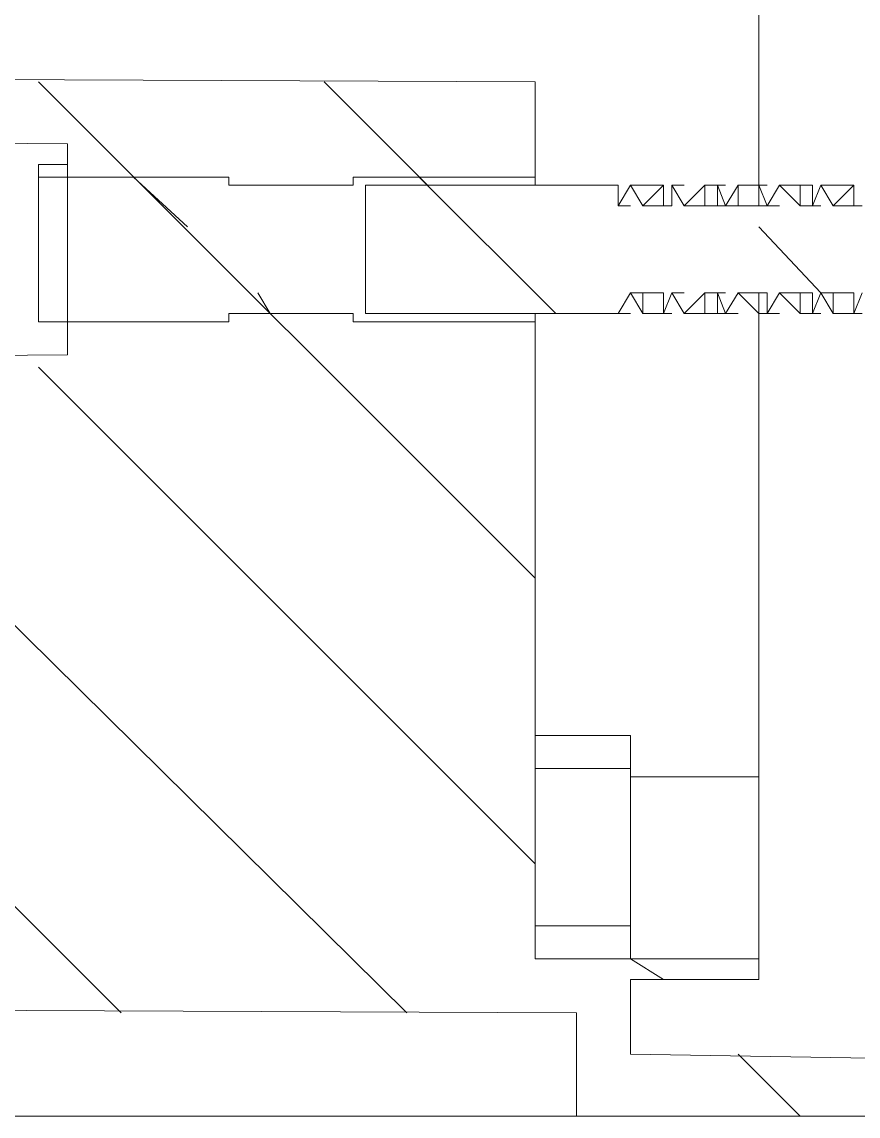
# Model space of a CAD drawing. Header units: millimetres. Extents: x 50 to 186, y -32 to 33.
# Drawn here: x 128.9028 to 129.185, y -16.6751 to -16.3057 of the extents above; entities that cross this region are included whole.
import ezdxf

# ---------------------------------------------------------------- set-up
doc = ezdxf.new("R2010")
doc.units = ezdxf.units.MM
doc.layers.add('Prumada Eletrica', color=40, linetype='Continuous', lineweight=30)

msp = doc.modelspace()

# ---------------------------------------------------------------- linework, layer by layer
at = {"layer": 'Prumada Eletrica', "color": 7, "linetype": 'Continuous', "lineweight": 20, "true_color": 0x000007}
for points in [[(129.15144, -15.70018), (129.15144, -16.36783), (129.15144, -16.36783)], [(128.08153, -16.63601), (129.08999, -16.6402), (129.08999, -16.67512), (129.35817, -16.67512), (129.35817, -16.65836), (129.10815, -16.65417), (129.10815, -16.62903), (129.15144, -16.62903), (129.15144, -16.62204), (129.07602, -16.62204), (129.07602, -16.40415), (129.01875, -16.40415), (129.01875, -16.36085), (129.07602, -16.36085), (129.07602, -16.32593), (128.09689, -16.32174)], [(129.07602, -16.49354), (128.90841, -16.32593), (128.90841, -16.32593)], [(129.0397, -16.36085), (129.00479, -16.32593), (129.00479, -16.32593)], [(128.07873, -16.3399), (128.91819, -16.34688), (128.91819, -16.41812), (128.07873, -16.4251)], [(128.91819, -16.35387), (128.90841, -16.35387), (128.90841, -16.35806)], [(128.90841, -16.35806), (128.97266, -16.35806), (128.97266, -16.35806)], [(128.90841, -16.40694), (128.90841, -16.35806), (128.90841, -16.35806)], [(128.95869, -16.37482), (128.94053, -16.35806), (128.94053, -16.35806)], [(128.97266, -16.35806), (128.97266, -16.36085), (128.97266, -16.36085)], [(129.01456, -16.35806), (129.07602, -16.35806), (129.07602, -16.35806)], [(129.01456, -16.36085), (129.01456, -16.35806), (129.01456, -16.35806)], [(129.083, -16.40415), (129.03691, -16.35806), (129.03691, -16.35806)], [(129.07602, -16.35806), (129.07602, -16.36085), (129.07602, -16.36085)], [(128.97266, -16.36085), (129.01456, -16.36085), (129.01456, -16.36085)], [(129.18636, -16.36783), (129.18357, -16.36783), (129.18357, -16.36085), (129.17659, -16.36783), (129.1724, -16.36085), (129.1696, -16.36783), (129.1696, -16.36085), (129.16541, -16.36085), (129.16541, -16.36783), (129.15843, -16.36085), (129.15424, -16.36783), (129.15144, -16.36085), (129.15144, -16.36783), (129.14446, -16.36783), (129.14446, -16.36085), (129.14027, -16.36783), (129.13748, -16.36085), (129.13748, -16.36783), (129.13329, -16.36783), (129.13329, -16.36085), (129.1263, -16.36783), (129.12211, -16.36085), (129.12211, -16.36783), (129.11932, -16.36783), (129.11932, -16.36085), (129.11234, -16.36783), (129.10815, -16.36085), (129.10396, -16.36783), (129.10396, -16.36085), (129.07602, -16.36085)], [(129.10815, -16.36085), (129.11234, -16.36085), (129.11234, -16.36085)], [(129.11234, -16.36085), (129.11932, -16.36085), (129.11932, -16.36085)], [(129.12211, -16.36085), (129.1263, -16.36085), (129.1263, -16.36085)], [(129.13329, -16.36085), (129.13748, -16.36085), (129.13748, -16.36085)], [(129.13748, -16.36085), (129.14027, -16.36085), (129.14027, -16.36085)], [(129.14446, -16.36085), (129.15144, -16.36085), (129.15144, -16.36085)], [(129.15144, -16.36085), (129.15424, -16.36085), (129.15424, -16.36085)], [(129.15843, -16.36085), (129.16541, -16.36085), (129.16541, -16.36085)], [(129.16541, -16.36085), (129.1696, -16.36085), (129.1696, -16.36085)], [(129.1724, -16.36085), (129.17659, -16.36085), (129.17659, -16.36085)], [(129.17659, -16.36085), (129.18357, -16.36085), (129.18357, -16.36085)], [(129.10396, -16.36783), (129.10815, -16.36783), (129.10815, -16.36783)], [(129.11234, -16.36783), (129.11932, -16.36783), (129.11932, -16.36783)], [(129.11932, -16.36783), (129.12211, -16.36783), (129.12211, -16.36783)], [(129.1263, -16.36783), (129.13329, -16.36783), (129.13329, -16.36783)], [(129.13748, -16.36783), (129.14027, -16.36783), (129.14027, -16.36783)], [(129.14027, -16.36783), (129.14446, -16.36783), (129.14446, -16.36783)], [(129.15144, -16.36783), (129.15424, -16.36783), (129.15424, -16.36783)], [(129.15424, -16.36783), (129.15843, -16.36783), (129.15843, -16.36783)], [(129.16541, -16.36783), (129.1696, -16.36783), (129.1696, -16.36783)], [(129.1696, -16.36783), (129.1724, -16.36783), (129.1724, -16.36783)], [(129.17659, -16.36783), (129.18357, -16.36783), (129.18357, -16.36783)], [(129.18357, -16.36783), (129.18636, -16.36783), (129.18636, -16.36783)], [(129.17659, -16.40415), (129.1724, -16.39716), (129.15144, -16.37482)], [(128.98663, -16.40415), (128.98244, -16.39716), (128.98244, -16.39716)], [(129.07602, -16.40415), (129.10396, -16.40415), (129.10815, -16.39716), (129.11234, -16.40415), (129.11234, -16.39716), (129.11932, -16.39716), (129.11932, -16.40415), (129.12211, -16.39716), (129.1263, -16.40415), (129.13329, -16.39716), (129.13329, -16.40415), (129.13748, -16.40415), (129.13748, -16.39716), (129.14027, -16.40415), (129.14446, -16.39716), (129.15144, -16.40415), (129.15144, -16.39716), (129.15424, -16.39716), (129.15424, -16.40415), (129.15843, -16.39716), (129.16541, -16.40415), (129.16541, -16.39716), (129.1696, -16.39716), (129.1696, -16.40415), (129.1724, -16.39716), (129.17659, -16.40415), (129.17659, -16.39716), (129.18357, -16.39716), (129.18357, -16.40415), (129.18636, -16.39716)], [(129.10815, -16.39716), (129.11234, -16.39716), (129.11234, -16.39716)], [(129.11234, -16.39716), (129.11932, -16.39716), (129.11932, -16.39716)], [(129.12211, -16.39716), (129.1263, -16.39716), (129.1263, -16.39716)], [(129.13329, -16.39716), (129.13748, -16.39716), (129.13748, -16.39716)], [(129.13748, -16.39716), (129.14027, -16.39716), (129.14027, -16.39716)], [(129.14446, -16.39716), (129.15144, -16.39716), (129.15144, -16.39716)], [(129.15144, -16.39716), (129.15424, -16.39716), (129.15424, -16.39716)], [(129.15843, -16.39716), (129.16541, -16.39716), (129.16541, -16.39716)], [(129.16541, -16.39716), (129.1696, -16.39716), (129.1696, -16.39716)], [(129.1724, -16.39716), (129.17659, -16.39716), (129.17659, -16.39716)], [(129.17659, -16.39716), (129.18357, -16.39716), (129.18357, -16.39716)], [(128.97266, -16.40694), (128.90841, -16.40694), (128.90841, -16.40694)], [(129.01456, -16.40415), (128.97266, -16.40415), (128.97266, -16.40415)], [(128.97266, -16.40415), (128.97266, -16.40694), (128.97266, -16.40694)], [(129.01456, -16.40694), (129.01456, -16.40415), (129.01456, -16.40415)], [(129.07602, -16.40694), (129.01456, -16.40694), (129.01456, -16.40694)], [(129.07602, -16.40415), (129.07602, -16.40694), (129.07602, -16.40694)], [(129.10396, -16.40415), (129.10815, -16.40415), (129.10815, -16.40415)], [(129.11234, -16.40415), (129.11932, -16.40415), (129.11932, -16.40415)], [(129.11932, -16.40415), (129.12211, -16.40415), (129.12211, -16.40415)], [(129.1263, -16.40415), (129.13329, -16.40415), (129.13329, -16.40415)], [(129.13748, -16.40415), (129.14027, -16.40415), (129.14027, -16.40415)], [(129.14027, -16.40415), (129.14446, -16.40415), (129.14446, -16.40415)], [(129.15144, -16.40415), (129.15424, -16.40415), (129.15424, -16.40415)], [(129.15144, -16.40415), (129.15144, -16.56059), (129.15144, -16.56059)], [(129.15424, -16.40415), (129.15843, -16.40415), (129.15843, -16.40415)], [(129.16541, -16.40415), (129.1696, -16.40415), (129.1696, -16.40415)], [(129.1696, -16.40415), (129.1724, -16.40415), (129.1724, -16.40415)], [(129.17659, -16.40415), (129.18357, -16.40415), (129.18357, -16.40415)], [(129.18357, -16.40415), (129.18636, -16.40415), (129.18636, -16.40415)], [(128.93634, -16.6402), (128.71845, -16.42231), (128.71845, -16.42231)], [(129.03272, -16.6402), (128.81203, -16.42231), (128.81203, -16.42231)], [(129.07602, -16.58992), (128.90841, -16.42231), (128.90841, -16.42231)], [(129.10815, -16.54662), (129.07602, -16.54662), (129.07602, -16.54662)], [(129.10815, -16.55779), (129.10815, -16.54662), (129.10815, -16.54662)], [(129.07602, -16.55779), (129.10815, -16.55779), (129.10815, -16.55779)], [(129.10815, -16.61087), (129.10815, -16.55779), (129.10815, -16.55779)], [(129.10815, -16.56059), (129.15144, -16.56059), (129.15144, -16.62204)], [(129.10815, -16.61087), (129.07602, -16.61087), (129.07602, -16.61087)], [(129.10815, -16.62204), (129.10815, -16.61087), (129.10815, -16.61087)], [(129.11932, -16.62903), (129.10815, -16.62204), (129.10815, -16.62204)], [(129.16541, -16.67512), (129.14446, -16.65417), (129.14446, -16.65417)], [(128.07873, -16.67512), (129.08999, -16.67512), (129.08999, -16.67512)]]:
    msp.add_lwpolyline(points, dxfattribs=at)

doc.saveas('drawing.dxf')
